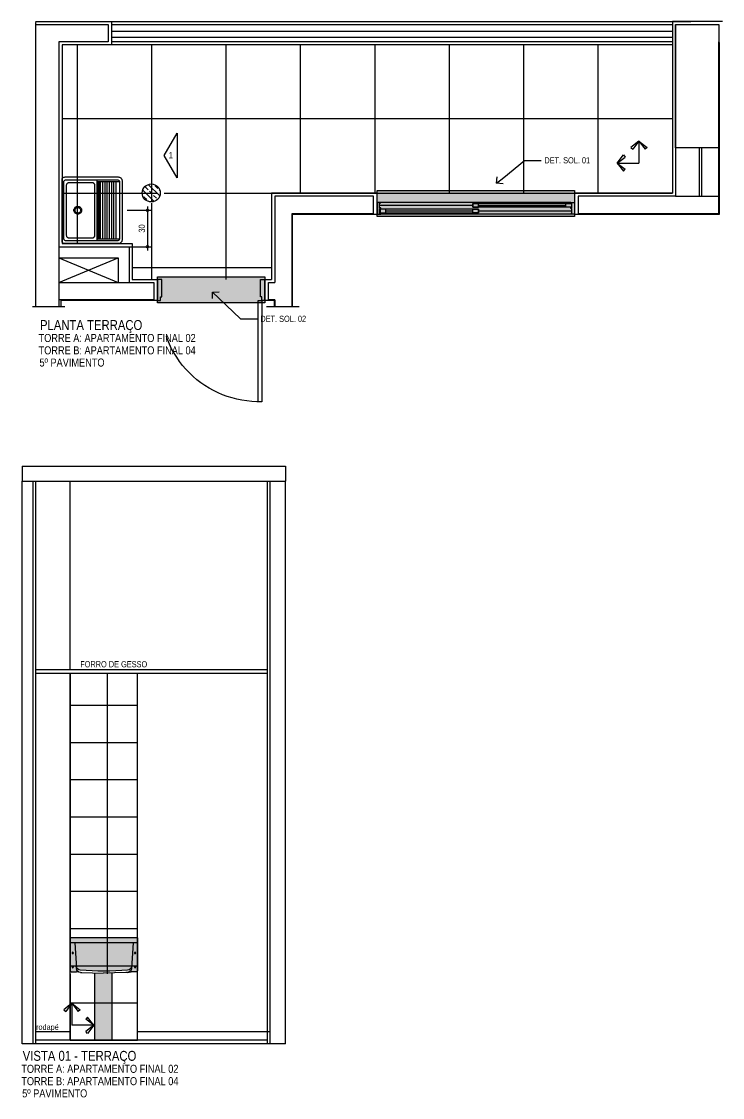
# Model space of a CAD drawing. Header units: metres. Extents: x 3 to 168, y -142 to 28.
# Drawn here: x 23.53 to 29.21, y -102.34 to -93.62 of the extents above; entities that cross this region are included whole.
import ezdxf
from ezdxf import colors
from ezdxf.entities.mleader import LeaderData, LeaderLine
from ezdxf.math import Vec2, Vec3

# ---------------------------------------------------------------- set-up
doc = ezdxf.new("R2010")
doc.units = ezdxf.units.M
doc.linetypes.add('DASHEDX2', pattern=[1.5, 1, -0.5])
for name, color, linetype in [('ARQ-ALV ACAB', 4, 'Continuous'), ('ARQ-ALV OSSO', 5, 'Continuous'), ('ARQ-AUX', 7, 'Continuous'), ('ARQ-AUX1', 1, 'Continuous'), ('ARQ-AUX1 @ 1', 1, 'Continuous'), ('ARQ-AUX2', 2, 'Continuous'), ('ARQ-CAX @ 1', 1, 'Continuous'), ('ARQ-CERÂMICA', 7, 'Continuous'), ('ARQ-DIM', 2, 'Continuous'), ('ARQ-EST', 2, 'Continuous'), ('ARQ-HID', 2, 'Continuous'), ('ARQ-PRJ', 7, 'DASHEDX2'), ('ARQ-SAN', 2, 'Continuous'), ('ARQ-SIM', 1, 'Continuous'), ('ARQ-TXT', 2, 'Continuous')]:
    doc.layers.add(name, color=color, linetype=linetype)
doc.styles.add('Adesa', font='ARIALN.TTF')
doc.styles.add('Arial', font='arial.ttf')
doc.dimstyles.new('ADESA 1-0025', dxfattribs={"dimtxt": 0.05, "dimasz": 0.045, "dimexe": 0.03, "dimexo": 0.04, "dimgap": 0.02, "dimtad": 1, "dimtoh": 1, "dimdec": 0, "dimlfac": 100, "dimzin": 4, "dimtxsty": 'Adesa', "dimblk": 'DOTSMALL', "dimcen": 1, "dimdle": 0.03, "dimclrd": 1, "dimclre": 1, "dimclrt": 256, "dimazin": 1, "dimtm": 1e-09, "dimtfac": 1, "dimtdec": 0, "dimtix": 1, "dimtmove": 2, "dimatfit": 0, "dimldrblk": 'DOTSMALL', "dimfxl": 0.8, "dimtvp": 2, "dimtolj": 1, "dimtzin": 0, "dimarcsym": 0})

# ---------------------------------------------------------------- blocks, each defined once
blk = doc.blocks.new('ARQ-HID-TANQUE')
for p, q in [((-0.2621, -0.0041), (-0.258, 0)), ((-0.258, 0), (0.258, 0)), ((0.258, 0), (0.2621, -0.0041)), ((-0.27, -0.0258), (-0.2695, -0.0199)), ((-0.27, -0.0258), (-0.27, -0.0258)), ((-0.27, -0.4542), (-0.27, -0.0258)), ((-0.2695, -0.0199), (-0.268, -0.0143)), ((-0.268, -0.0143), (-0.2655, -0.009)), ((-0.2655, -0.009), (-0.2621, -0.0041)), ((-0.2475, -0.0328), (-0.2473, -0.0297)), ((-0.2475, -0.0328), (-0.2475, -0.0328)), ((-0.2475, -0.4472), (-0.2475, -0.0328)), ((-0.2473, -0.0297), (-0.2466, -0.0266)), ((-0.2466, -0.0266), (-0.2454, -0.0237)), ((-0.2454, -0.0237), (-0.2439, -0.0211)), ((-0.2439, -0.0211), (-0.242, -0.0189)), ((-0.242, -0.0189), (-0.2398, -0.0171)), ((-0.2398, -0.0171), (-0.2373, -0.0157)), ((-0.2373, -0.0157), (-0.2347, -0.0149)), ((-0.2347, -0.0149), (-0.232, -0.0146)), ((-0.232, -0.0146), (0.232, -0.0146)), ((0.232, -0.0146), (0.2347, -0.0149)), ((0.2347, -0.0149), (0.2373, -0.0157)), ((0.2373, -0.0157), (0.2398, -0.0171)), ((0.2398, -0.0171), (0.242, -0.0189)), ((0.242, -0.0189), (0.2439, -0.0211)), ((0.2439, -0.0211), (0.2454, -0.0237)), ((0.2454, -0.0237), (0.2466, -0.0266)), ((0.2466, -0.0266), (0.2473, -0.0297)), ((0.2473, -0.0297), (0.2475, -0.0328)), ((0.2475, -0.0328), (0.2475, -0.4472)), ((0.2621, -0.0041), (0.2655, -0.009)), ((0.2655, -0.009), (0.268, -0.0143)), ((0.268, -0.0143), (0.2695, -0.0199)), ((0.2695, -0.0199), (0.27, -0.0258)), ((0.27, -0.0258), (0.27, -0.4542)), ((-0.234, -0.2854), (0.234, -0.2854)), ((-0.2695, -0.4601), (-0.27, -0.4542)), ((-0.268, -0.4657), (-0.2695, -0.4601)), ((-0.2655, -0.4711), (-0.268, -0.4657)), ((-0.2621, -0.4759), (-0.2655, -0.4711)), ((-0.258, -0.48), (-0.2621, -0.4759)), ((-0.2532, -0.4834), (-0.258, -0.48)), ((-0.2479, -0.4859), (-0.2532, -0.4834)), ((-0.2422, -0.4874), (-0.2479, -0.4859)), ((-0.2473, -0.4504), (-0.2475, -0.4472)), ((-0.2466, -0.4534), (-0.2473, -0.4504)), ((-0.2454, -0.4563), (-0.2466, -0.4534)), ((-0.2439, -0.4589), (-0.2454, -0.4563)), ((-0.242, -0.4611), (-0.2439, -0.4589)), ((-0.2364, -0.4879), (-0.2422, -0.4874)), ((-0.2398, -0.463), (-0.242, -0.4611)), ((-0.2373, -0.4643), (-0.2398, -0.463)), ((-0.2347, -0.4651), (-0.2373, -0.4643)), ((0.2364, -0.4879), (-0.2364, -0.4879)), ((-0.232, -0.4654), (-0.2347, -0.4651)), ((0.232, -0.4654), (-0.232, -0.4654)), ((0.2347, -0.4651), (0.232, -0.4654)), ((0.2373, -0.4643), (0.2347, -0.4651)), ((0.2422, -0.4874), (0.2364, -0.4879)), ((0.2398, -0.463), (0.2373, -0.4643)), ((0.242, -0.4611), (0.2398, -0.463)), ((0.2439, -0.4589), (0.242, -0.4611)), ((0.2479, -0.4859), (0.2422, -0.4874)), ((0.2454, -0.4563), (0.2439, -0.4589)), ((0.2466, -0.4534), (0.2454, -0.4563)), ((0.2473, -0.4504), (0.2466, -0.4534)), ((0.2475, -0.4472), (0.2473, -0.4504)), ((0.2532, -0.4834), (0.2479, -0.4859)), ((0.258, -0.48), (0.2532, -0.4834)), ((0.2621, -0.4759), (0.258, -0.48)), ((0.2655, -0.4711), (0.2621, -0.4759)), ((0.268, -0.4657), (0.2655, -0.4711)), ((0.2695, -0.4601), (0.268, -0.4657)), ((0.27, -0.4542), (0.2695, -0.4601))]:
    blk.add_line(p, q)
at = {"color": 7}
for p, q in [((-0.225, -0.0544), (-0.2247, -0.0514)), ((-0.225, -0.0544), (-0.225, -0.0544)), ((-0.225, -0.2456), (-0.225, -0.0544)), ((-0.2247, -0.0514), (-0.2238, -0.0485)), ((-0.2238, -0.0485), (-0.2223, -0.0458)), ((-0.2223, -0.0458), (-0.2203, -0.0433)), ((-0.2203, -0.0433), (-0.2179, -0.0412)), ((-0.2179, -0.0412), (-0.215, -0.0394)), ((-0.215, -0.0394), (-0.2118, -0.0382)), ((-0.2118, -0.0382), (-0.2085, -0.0374)), ((-0.2085, -0.0374), (-0.205, -0.0371)), ((-0.205, -0.0371), (0.205, -0.0371)), ((0.205, -0.0371), (0.2085, -0.0374)), ((0.2085, -0.0374), (0.2118, -0.0382)), ((0.2118, -0.0382), (0.215, -0.0394)), ((0.215, -0.0394), (0.2179, -0.0412)), ((0.2179, -0.0412), (0.2203, -0.0433)), ((0.2203, -0.0433), (0.2223, -0.0458)), ((0.2223, -0.0458), (0.2238, -0.0485)), ((0.2238, -0.0485), (0.2247, -0.0514)), ((0.2247, -0.0514), (0.225, -0.0544)), ((0.225, -0.0544), (0.225, -0.2456)), ((-0.0315, -0.1271), (-0.031, -0.1217)), ((-0.031, -0.1326), (-0.0315, -0.1271)), ((-0.031, -0.1217), (-0.0296, -0.1164)), ((-0.0296, -0.1379), (-0.031, -0.1326)), ((-0.0296, -0.1164), (-0.0273, -0.1114)), ((-0.0273, -0.1429), (-0.0296, -0.1379)), ((-0.0273, -0.1114), (-0.0241, -0.1069)), ((-0.0241, -0.1474), (-0.0273, -0.1429)), ((-0.0241, -0.1069), (-0.0202, -0.103)), ((-0.0202, -0.1513), (-0.0241, -0.1474)), ((-0.0225, -0.1271), (-0.0222, -0.1232)), ((-0.0222, -0.131), (-0.0225, -0.1271)), ((-0.0222, -0.1232), (-0.0211, -0.1194)), ((-0.0211, -0.1348), (-0.0222, -0.131)), ((-0.0211, -0.1194), (-0.0195, -0.1159)), ((-0.0195, -0.1384), (-0.0211, -0.1348)), ((-0.0202, -0.103), (-0.0158, -0.0999)), ((-0.0158, -0.1544), (-0.0202, -0.1513)), ((-0.0195, -0.1159), (-0.0172, -0.1127)), ((-0.0172, -0.1416), (-0.0195, -0.1384)), ((-0.0172, -0.1127), (-0.0145, -0.1099)), ((-0.0145, -0.1444), (-0.0172, -0.1416)), ((-0.0158, -0.0999), (-0.0108, -0.0975)), ((-0.0108, -0.1567), (-0.0158, -0.1544)), ((-0.0145, -0.1099), (-0.0113, -0.1076)), ((-0.0113, -0.1466), (-0.0145, -0.1444)), ((-0.0113, -0.1076), (-0.0077, -0.106)), ((-0.0077, -0.1483), (-0.0113, -0.1466)), ((-0.0108, -0.0975), (-0.0055, -0.0961)), ((-0.0055, -0.1582), (-0.0108, -0.1567)), ((-0.0077, -0.106), (-0.0039, -0.105)), ((-0.0039, -0.1493), (-0.0077, -0.1483)), ((-0.0055, -0.0961), (0, -0.0956)), ((0, -0.1586), (-0.0055, -0.1582)), ((-0.0039, -0.105), (0, -0.1046)), ((0, -0.1496), (-0.0039, -0.1493)), ((0, -0.0956), (0.0055, -0.0961)), ((0, -0.1046), (0.0039, -0.105)), ((0.0039, -0.1493), (0, -0.1496)), ((0.0055, -0.1582), (0, -0.1586)), ((0.0039, -0.105), (0.0077, -0.106)), ((0.0077, -0.1483), (0.0039, -0.1493)), ((0.0055, -0.0961), (0.0108, -0.0975)), ((0.0108, -0.1567), (0.0055, -0.1582)), ((0.0077, -0.106), (0.0113, -0.1076)), ((0.0113, -0.1466), (0.0077, -0.1483)), ((0.0108, -0.0975), (0.0158, -0.0999)), ((0.0158, -0.1544), (0.0108, -0.1567)), ((0.0113, -0.1076), (0.0145, -0.1099)), ((0.0145, -0.1444), (0.0113, -0.1466)), ((0.0145, -0.1099), (0.0172, -0.1127)), ((0.0172, -0.1416), (0.0145, -0.1444)), ((0.0158, -0.0999), (0.0202, -0.103)), ((0.0202, -0.1513), (0.0158, -0.1544)), ((0.0172, -0.1127), (0.0195, -0.1159)), ((0.0195, -0.1384), (0.0172, -0.1416)), ((0.0195, -0.1159), (0.0211, -0.1194)), ((0.0211, -0.1348), (0.0195, -0.1384)), ((0.0202, -0.103), (0.0241, -0.1069)), ((0.0241, -0.1474), (0.0202, -0.1513)), ((0.0211, -0.1194), (0.0222, -0.1232)), ((0.0222, -0.131), (0.0211, -0.1348)), ((0.0222, -0.1232), (0.0225, -0.1271)), ((0.0225, -0.1271), (0.0222, -0.131)), ((0.0241, -0.1069), (0.0273, -0.1114)), ((0.0273, -0.1429), (0.0241, -0.1474)), ((0.0273, -0.1114), (0.0296, -0.1164)), ((0.0296, -0.1379), (0.0273, -0.1429)), ((0.0296, -0.1164), (0.031, -0.1217)), ((0.031, -0.1326), (0.0296, -0.1379)), ((0.031, -0.1217), (0.0315, -0.1271)), ((0.0315, -0.1271), (0.031, -0.1326)), ((-0.2247, -0.2486), (-0.225, -0.2456)), ((-0.2238, -0.2515), (-0.2247, -0.2486)), ((-0.2223, -0.2542), (-0.2238, -0.2515)), ((-0.2203, -0.2567), (-0.2223, -0.2542)), ((-0.2179, -0.2588), (-0.2203, -0.2567)), ((-0.215, -0.2606), (-0.2179, -0.2588)), ((-0.2118, -0.2618), (-0.215, -0.2606)), ((0.215, -0.2606), (0.2118, -0.2618)), ((0.2179, -0.2588), (0.215, -0.2606)), ((0.2203, -0.2567), (0.2179, -0.2588)), ((0.2223, -0.2542), (0.2203, -0.2567)), ((0.2238, -0.2515), (0.2223, -0.2542)), ((0.2247, -0.2486), (0.2238, -0.2515)), ((0.225, -0.2456), (0.2247, -0.2486)), ((-0.2475, -0.2854), (0.2475, -0.2854)), ((-0.234, -0.4654), (-0.234, -0.2854)), ((-0.234, -0.2944), (0.234, -0.2944)), ((-0.234, -0.2944), (0.234, -0.2944)), ((-0.234, -0.3034), (0.234, -0.3034)), ((-0.234, -0.3124), (0.234, -0.3124)), ((-0.234, -0.3304), (0.234, -0.3304)), ((-0.234, -0.3484), (0.234, -0.3484)), ((-0.2085, -0.2626), (-0.2118, -0.2618)), ((-0.205, -0.2629), (-0.2085, -0.2626)), ((0.205, -0.2629), (-0.205, -0.2629)), ((0.2085, -0.2626), (0.205, -0.2629)), ((0.2118, -0.2618), (0.2085, -0.2626)), ((0.234, -0.2854), (0.234, -0.4654)), ((-0.234, -0.3664), (0.234, -0.3664)), ((-0.234, -0.3844), (0.234, -0.3844)), ((-0.234, -0.4024), (0.234, -0.4024)), ((-0.234, -0.4204), (0.234, -0.4204)), ((-0.234, -0.4384), (0.234, -0.4384))]:
    blk.add_line(p, q, dxfattribs=at)
blk = doc.blocks.new('*U23')
at = {"color": 0, "linetype": 'ByBlock', "ltscale": 0.5}
for points in [[(0.02, -0.045), (0.03, -0.045), (0.03, -0.05), (0.02, -0.05), (0.02, -0.09), (0.03, -0.09), (0.03, -0.095), (0.02, -0.095), (0.02, -0.09), (0.03, -0.09), (0.03, -0.095), (0, -0.095), (0, 0), (0.03, 0), (0.03, -0.005), (0.02, -0.005), (0.02, -0.045)], [(1.58, -0.045), (1.57, -0.045), (1.57, -0.05), (1.58, -0.05), (1.58, -0.09), (1.57, -0.09), (1.57, -0.095), (1.58, -0.095), (1.58, -0.09), (1.57, -0.09), (1.57, -0.095), (1.6, -0.095), (1.6, 0), (1.57, 0), (1.57, -0.005), (1.58, -0.005), (1.58, -0.045)], [(0.025, -0.01), (0.07, -0.01), (0.07, -0.04), (0.025, -0.04)], [(0.8225, -0.01), (0.7775, -0.01), (0.7775, -0.04), (0.8225, -0.04)], [(0.7775, -0.055), (0.8225, -0.055), (0.8225, -0.085), (0.7775, -0.085)], [(1.575, -0.055), (1.53, -0.055), (1.53, -0.085), (1.575, -0.085)]]:
    blk.add_lwpolyline(points, close=True, dxfattribs=at)
at = {"color": 8, "linetype": 'ByBlock', "ltscale": 0.5}
for points in [[(1.57, 0), (0.03, 0)], [(0.7775, -0.07), (0.02, -0.07)], [(0.8225, -0.025), (1.58, -0.025)], [(1.57, -0.095), (0.03, -0.095)]]:
    blk.add_lwpolyline(points, dxfattribs=at)
at = {"color": 7, "linetype": 'ByBlock', "ltscale": 0.5}
for points in [[(0.8225, -0.01), (0.8225, -0.04), (0.025, -0.04), (0.025, -0.01)], [(0.7775, -0.055), (0.7775, -0.085), (1.575, -0.085), (1.575, -0.055)]]:
    blk.add_lwpolyline(points, close=True, dxfattribs=at)
for points in [[(0.07, -0.025), (0.7775, -0.025)], [(0.8225, -0.07), (1.53, -0.07)]]:
    blk.add_lwpolyline(points, dxfattribs=at)
blk = doc.blocks.new('*U229')
for points in [[(-0.025, -0.1), (0, -0.1), (0, -0.07), (0.01, -0.07), (0.01, 0.07), (-0.025, 0.07), (-0.025, -0.1)], [(0.845, -0.1), (0.82, -0.1), (0.82, -0.07), (0.81, -0.07), (0.81, 0.07), (0.845, 0.07), (0.845, -0.1)], [(0, -0.1), (0, -0.9204), (0.03, -0.9204), (0.03, -0.1)]]:
    blk.add_lwpolyline(points, close=True)
at = {"layer": 'ARQ-PRJ'}
blk.add_arc((0.0237, -0.1242), 0.7967, 268.29868, 1.74012, dxfattribs=at)
blk = doc.blocks.new('_DotSmall')
at = {"color": 0, "linetype": 'ByBlock', "const_width": 0.5}
blk.add_lwpolyline([(-0.0625, 0, 1), (0.0625, 0, 1)], format="xyb", close=True, dxfattribs=at)
blk = doc.blocks.new('*D236')
at = {"layer": 'ARQ-DIM', "color": 1, "lineweight": -2, "transparency": 16777216}
for p, q in [((24.3821, -95.1506), (24.5764, -95.1506)), ((24.5464, -95.1206), (24.5464, -95.4756)), ((24.3821, -95.4456), (24.5764, -95.4456))]:
    blk.add_line(p, q, dxfattribs=at)
at = {"layer": 'Defpoints', "color": 0, "transparency": 16777216}
for p in [(24.3421, -95.1506), (24.3421, -95.4456), (24.5464, -95.4456)]:
    blk.add_point(p, dxfattribs=at)
at = {"layer": 'ARQ-DIM', "color": 1, "lineweight": -2, "transparency": 16777216, "xscale": 0.045, "yscale": 0.045, "zscale": 0.045}
for p, rotation in [((24.5464, -95.1506), 90), ((24.5464, -95.4456), 270)]:
    blk.add_blockref('_DotSmall', p, dxfattribs=dict(at, rotation=rotation))
at = {"layer": 'ARQ-DIM', "transparency": 16777216, "insert": (24.5009, -95.2981), "char_height": 0.05, "attachment_point": 5, "rotation": 90, "style": 'Adesa'}
blk.add_mtext('\\A1;30', dxfattribs=at)
blk = doc.blocks.new('VISTA')
at = {"layer": 'ARQ-SIM'}
blk.add_lwpolyline([(-0.00525, -0.00909), (-0.00525, 0.00909), (0, 0)], close=True, dxfattribs=at)
at = {"layer": 'ARQ-SIM', "color": 5, "style": 'Adesa'}
blk.add_attdef('4', (-0.0019, -0.00135), '', height=0.0025, rotation=90, dxfattribs=at)
blk = doc.blocks.new('A$C43602C2A')
h = blk.add_hatch(color=255)
h.paths.add_polyline_path([(14, 109.7), (0, 109.5), (-14, 109.7), (-14, 0.6), (14, 0.6)])
h.paths.add_polyline_path([(46.3, 158.6), (-48.3, 158.6), (-45.9, 120.5, 0.371221), (-39.5, 114, 0.040301), (37.5, 114, 0.372521), (43.9, 120.6)])
h.paths.add_polyline_path([(53.5, 165.6, 0.414214), (52.5, 166.6), (-54.5, 166.6, 0.414214), (-55.5, 165.6), (-55.5, 159.6, 0.414214), (-54.5, 158.6), (52.5, 158.6, 0.414214), (53.5, 159.6)])
h.paths.add_polyline_path([(53.5, 159.6, -0.414214), (52.5, 158.6), (46.3, 158.6), (43.9, 120.6), (43.6, 116.8, -0.301186), (39, 110.7), (43.3, 111.6), (51.9, 111.6, 0.415833), (53.5, 113.2)])
h.paths.add_polyline_path([(50.6, 142, -1), (48.4, 142, -1)], flags=16)
h.paths.add_polyline_path([(50.6, 119, -1), (48.4, 119, -1)], flags=16)
h.paths.add_polyline_path([(-48.3, 158.6), (-54.5, 158.6, -0.414214), (-55.5, 159.6), (-55.5, 113.2, 0.414214), (-53.9, 111.6), (-45.3, 111.6), (-41, 110.7, -0.298569), (-45.6, 116.8)])
h.paths.add_polyline_path([(-52.6, 142, -1), (-50.4, 142, -1)], flags=16)
h.paths.add_polyline_path([(-50.4, 119, -1), (-52.6, 119, -1)], flags=16)
at = {"layer": 'ARQ-EST'}
for p, q in [((-14, 109.7), (-14, 0.6)), ((14, 0.6), (14, 109.7)), ((-14, 0.6), (14, 0.6))]:
    blk.add_line(p, q, dxfattribs=at)
at = {"layer": 'ARQ-SAN'}
for p, q in [((-55.5, 165.6), (-55.5, 113.2)), ((-54.5, 166.6), (52.5, 166.6)), ((-54.5, 158.6), (52.5, 158.6)), ((-48.3, 158.6), (-45.6, 116.8)), ((46.3, 158.6), (43.6, 116.8)), ((53.5, 165.6), (53.5, 113.2)), ((-36.7, 110.1), (0, 109.5)), ((34.7, 110.1), (0, 109.5))]:
    blk.add_line(p, q, dxfattribs=at)
at = {"layer": 'ARQ-SAN', "ltscale": 0.215}
blk.add_line((-53.9, 111.6), (-45.3, 111.6), dxfattribs=at)
at = {"layer": 'ARQ-SAN', "ltscale": 0.155799}
blk.add_line((-39.2, 110.3), (-45.3, 111.6), dxfattribs=at)
at = {"layer": 'ARQ-SAN', "ltscale": 0.062255}
blk.add_line((-39.2, 110.3), (-36.7, 110.1), dxfattribs=at)
at = {"layer": 'ARQ-SAN', "ltscale": 0.062257}
blk.add_line((37.2, 110.3), (34.7, 110.1), dxfattribs=at)
at = {"layer": 'ARQ-SAN', "ltscale": 0.1558}
blk.add_line((37.2, 110.3), (43.3, 111.6), dxfattribs=at)
at = {"layer": 'ARQ-SAN', "ltscale": 0.214999}
blk.add_line((51.9, 111.6), (43.3, 111.6), dxfattribs=at)
at = {"layer": 'ARQ-SAN'}
for centre in [(-51.5, 142), (49.5, 142), (-51.5, 119), (49.5, 119)]:
    blk.add_circle(centre, 1.1, dxfattribs=at)
for centre, radius, start, end in [((-54.5, 165.6), 1, 90, 180), ((-54.5, 159.6), 1, 180, 270), ((52.5, 165.6), 1, 0, 90), ((52.5, 159.6), 1, 270, 0), ((-53.9, 113.2), 1.6, 180, 270), ((-38.9, 121), 7, 183.6522, 265.2611), ((-38.6, 117.3), 7, 183.6522, 265.4326), ((-1, 590.5), 478, 265.3841, 274.6159), ((36.6, 117.3), 7, 274.5674, 356.3478), ((36.9, 121), 7, 274.739, 356.3478), ((51.9, 113.2), 1.6, 270, 0)]:
    blk.add_arc(centre, radius, start, end, dxfattribs=at)
blk = doc.blocks.new('PL RALO')
at = {"layer": 'ARQ-AUX2'}
h = blk.add_hatch(dxfattribs=at)
h.set_pattern_fill('BRASS', color=8, scale=0.01, angle=315)
h.set_pattern_definition([(315, (-278.116365, 1040.018154), (0.0449012806, 0.0449012806), []), (315, (-278.093914, 1040.040605), (0.0449012806, 0.0449012806), [0.03175, -0.015875])])
edge = h.paths.add_edge_path()
edge.add_arc((0, 0), 0.0729, 270, 630)
blk.add_circle((0, 0), 0.0729, dxfattribs=at)
blk = doc.blocks.new('Seta para pag.piso')
for p, q in [((0, 0.1126), (-0.0418, 0.0796)), ((0, 0.1126), (-0.0312, 0.0715)), ((0, 0.1126), (0, 0)), ((0, 0.1126), (0.0418, 0.0795)), ((0, 0.1126), (0.0312, 0.0715)), ((-0.0418, 0.0796), (-0.0312, 0.0715)), ((0.0418, 0.0795), (0.0312, 0.0715)), ((-0.1126, 0), (-0.0795, 0.0418)), ((-0.1126, 0), (-0.0715, 0.0312)), ((-0.1126, 0), (0, 0)), ((-0.1126, 0), (-0.0796, -0.0418)), ((-0.1126, 0), (-0.0715, -0.0312)), ((-0.0795, 0.0418), (-0.0715, 0.0312)), ((-0.0796, -0.0418), (-0.0715, -0.0312))]:
    blk.add_line(p, q)
blk = doc.blocks.new('_Open90')
at = {"color": 0, "linetype": 'ByBlock', "lineweight": -2}
for p, q in [((0, 0), (-1, 0)), ((-0.5, 0.5), (0, 0)), ((0, 0), (-0.5, -0.5))]:
    blk.add_line(p, q, dxfattribs=at)
blk = doc.blocks.new('AREAS MOLHADAS')
at = {"layer": 'ARQ-AUX1'}
h = blk.add_hatch(color=254, dxfattribs=at)
h.dxf.hatch_style = 1
h.paths.add_polyline_path([(26.4086, -94.9913), (28.0086, -94.9913), (28.0086, -95.2013), (26.4086, -95.2013)])
h = blk.add_hatch(color=254, dxfattribs=at)
h.dxf.hatch_style = 1
h.paths.add_polyline_path([(24.6286, -95.6906), (25.4986, -95.6906), (25.4986, -95.9006), (24.6286, -95.9006)])
at = {"layer": 'ARQ-CERÂMICA'}
h = blk.add_hatch(dxfattribs=at)
h.set_pattern_fill('NET', color=256, scale=0.19)
h.set_pattern_definition([(0, (28.8042, -95.0113), (0, 0.60325), []), (90, (28.8042, -95.0113), (-0.60325, 4e-17), [])])
h.paths.add_polyline_path([(28.8042, -93.8112), (24.3198, -93.8114), (23.8541, -93.8113), (23.8543, -95.1281), (23.8542, -95.4206), (24.4235, -95.4206), (24.4236, -95.7107), (24.6286, -95.7106), (24.6636, -95.7106), (25.4636, -95.7106), (25.4986, -95.7106), (25.5536, -95.7106), (25.5536, -95.0113), (26.5582, -95.0113), (28.1582, -95.0113), (28.8042, -95.0111), (28.8042, -94.4321), (28.8042, -94.4321)])
h.paths.add_polyline_path([(24.683, -94.9052), (24.683, -95.2689), (24.578, -95.0871)], flags=16)
h.paths.add_polyline_path([(24.5994, -95.1226), (24.6633, -95.1226), (24.6633, -95.0473), (24.5994, -95.0473)], flags=0)
h = blk.add_hatch(dxfattribs=at)
h.set_pattern_fill('LINE', color=256, scale=0.095)
h.set_pattern_definition([(0, (23.9211, -101.8743), (0, 0.301625), [])])
h.paths.add_polyline_path([(24.4661, -98.9043), (23.9211, -98.9043), (23.9211, -101.0443), (23.9211, -101.3193), (24.4151, -101.3193), (24.3846, -101.3258), (24.3722, -101.3268), (23.9211, -101.3287), (23.9211, -101.8743), (24.4661, -101.8743)])
h = blk.add_hatch(dxfattribs=at)
h.set_pattern_fill('LINE', color=256, scale=0.095, angle=90)
h.set_pattern_definition([(90, (23.9211, -101.8743), (-0.301625, 2e-17), [])])
edge = h.paths.add_edge_path()
edge.add_line((24.4661, -98.9043), (23.9211, -98.9043))
edge.add_line((23.9211, -98.9043), (23.9211, -101.3375))
edge.add_line((23.9211, -101.3375), (24.4661, -101.3375))
edge.add_line((24.4661, -101.3375), (24.4661, -101.3113))
edge.add_arc((24.4581, -101.3113), 0.008, -90, 0, ccw=False)
edge.add_line((24.4581, -101.3193), (24.4151, -101.3193))
edge.add_line((24.4151, -101.3193), (24.3846, -101.3258))
edge.add_line((24.3846, -101.3258), (24.3722, -101.3268))
edge.add_line((24.3722, -101.3268), (24.2586, -101.3287))
edge.add_line((24.2586, -101.3287), (24.2586, -101.8743))
edge.add_line((24.2586, -101.8743), (24.4661, -101.8743))
edge.add_line((24.4661, -101.8743), (24.4661, -98.9043))
h.paths.add_polyline_path([(24.1186, -101.3287), (24.0065, -101.3266), (23.9721, -101.3193), (23.9211, -101.3193), (23.9211, -101.8743), (24.1186, -101.8743)], flags=16)
at = {"layer": 'ARQ-ALV ACAB'}
for p, q in [((29.2092, -93.6213, 0), (28.8042, -93.6213)), ((28.8042, -93.6213), (28.8042, -93.8113)), ((28.8042, -93.8113), (28.8042, -95.0113)), ((28.8042, -93.8113), (28.8042, -93.8113)), ((29.1842, -95.1813), (29.1842, -93.7913)), ((28.8042, -95.0113), (28.0086, -95.0113)), ((28.0086, -95.0113), (28.0086, -95.1813)), ((28.0086, -95.1813), (29.1842, -95.1813)), ((23.6411, -101.9043), (23.6411, -97.3443, 0)), ((25.5211, -101.9043), (25.5211, -97.3443, 0)), ((25.5211, -101.8743), (23.6411, -101.8743))]:
    blk.add_line(p, q, dxfattribs=at)
for points in [[(23.6392, -93.6213), (24.2542, -93.6213), (24.2542, -93.8113), (23.8542, -93.8113), (23.8542, -95.4206), (24.4235, -95.4206), (24.4237, -95.7106)], [(25.7236, -95.9326), (25.7236, -95.1813), (26.4086, -95.1813), (26.4086, -95.0113), (25.5536, -95.0113), (25.5536, -95.7106)], [(24.4237, -95.7106), (24.6286, -95.7106), (24.6286, -95.8806), (23.8442, -95.8806)], [(25.5736, -95.8806), (25.4986, -95.8806), (25.4986, -95.7106), (25.5536, -95.7106)], [(23.8442, -95.8806), (23.8442, -95.9326)], [(25.5736, -95.8806), (25.5736, -95.9326)]]:
    blk.add_lwpolyline(points, dxfattribs=at)
at = {"layer": 'ARQ-ALV ACAB', "elevation": 0}
for points in [[(24.2542, -93.6213), (28.9516, -93.6213)], [(28.8042, -93.8113), (24.2542, -93.8113)]]:
    blk.add_lwpolyline(points, dxfattribs=at)
at = {"layer": 'ARQ-ALV ACAB'}
for points in [[(25.5786, -95.7306), (25.5786, -95.7306)], [(25.5786, -95.8806), (25.5786, -95.8806)]]:
    blk.add_lwpolyline(points, close=True, dxfattribs=at)
at = {"layer": 'ARQ-ALV OSSO'}
for p, q in [((28.8292, -93.6463), (28.8292, -93.7863)), ((28.8292, -93.7863), (28.8292, -95.0363)), ((28.8292, -93.7863), (28.8292, -93.7863)), ((29.1792, -95.1763), (29.1792, -93.7863)), ((28.8292, -95.0363), (28.0386, -95.0363)), ((28.0386, -95.0363), (28.0386, -95.1763)), ((28.0386, -95.1763), (29.1792, -95.1763)), ((23.5311, -101.9043), (23.5311, -97.3443, 0)), ((23.6211, -101.9043), (23.6211, -97.3443, 0)), ((25.5411, -101.9043), (25.5411, -97.3443, 0)), ((25.6662, -101.9043), (25.6662, -97.3443, 0)), ((25.6662, -101.9043), (23.5311, -101.9043))]:
    blk.add_line(p, q, dxfattribs=at)
for points in [[(23.6392, -93.6291), (23.6394, -95.9326)], [(23.6392, -93.6463), (24.2292, -93.6463), (24.2292, -93.7863), (23.8292, -93.7863), (23.8292, -95.9326)], [(25.7186, -95.9326), (25.7186, -95.1763), (26.3786, -95.1763), (26.3786, -95.0363), (25.5786, -95.0363), (25.5786, -95.7356)], [(28.8292, -95.0363), (29.1792, -95.0363)], [(23.8292, -95.4456), (24.3985, -95.4456), (24.3987, -95.7356)], [(23.8292, -95.5356), (24.3086, -95.5356), (24.3087, -95.7356)], [(23.8292, -95.7356), (24.5986, -95.7356), (24.5986, -95.8756), (23.8292, -95.8756)], [(25.5786, -95.8756), (25.5286, -95.8756), (25.5286, -95.7356), (25.5786, -95.7356)], [(25.5786, -95.8756), (25.5786, -95.9326)]]:
    blk.add_lwpolyline(points, dxfattribs=at)
at = {"layer": 'ARQ-ALV OSSO', "elevation": 0}
blk.add_lwpolyline([(29.1792, -94.6455), (28.8292, -94.6455), (28.8292, -93.6463), (29.1792, -93.6463)], close=True, dxfattribs=at)
for points in [[(29.0192, -94.6455), (29.0192, -95.0363)], [(29.0392, -94.6455), (29.0392, -95.0363)]]:
    blk.add_lwpolyline(points, dxfattribs=at)
at = {"layer": 'ARQ-AUX', "elevation": 0}
for points in [[(24.2542, -93.6463), (28.8042, -93.6463)], [(28.8042, -93.7863), (24.2542, -93.7863)]]:
    blk.add_lwpolyline(points, dxfattribs=at)
at = {"layer": 'ARQ-AUX'}
for points in [[(23.8774, -95.9326), (23.6141, -95.9326)], [(25.7758, -95.9326), (25.5124, -95.9326)]]:
    blk.add_lwpolyline(points, dxfattribs=at)
at = {"layer": 'ARQ-AUX1'}
for p, q in [((25.5211, -98.8743), (23.6411, -98.8743)), ((25.5211, -98.9043), (23.6411, -98.9043))]:
    blk.add_line(p, q, dxfattribs=at)
blk.add_lwpolyline([(26.4086, -95.0113), (26.4086, -94.9913), (28.0086, -94.9913)], dxfattribs=at)
for points in [[(26.4086, -94.9913), (28.0086, -94.9913), (28.0086, -95.2013), (26.4086, -95.2013)], [(24.6286, -95.6906), (25.4986, -95.6906), (25.4986, -95.9006), (24.6286, -95.9006)]]:
    blk.add_lwpolyline(points, close=True, dxfattribs=at)
at = {"layer": 'ARQ-AUX2'}
for p, q in [((23.5311, -97.2243, 0), (25.6662, -97.2243, 0)), ((23.5311, -97.3443, 0), (25.6662, -97.3443, 0)), ((23.9211, -98.8743), (23.9211, -97.3443, 0)), ((23.9211, -101.8743), (23.9211, -98.9043))]:
    blk.add_line(p, q, dxfattribs=at)
at = {"layer": 'ARQ-AUX2', "elevation": 0}
for points in [[(28.8042, -93.7013), (24.2542, -93.7013)], [(28.8042, -93.7513), (24.2542, -93.7513)], [(23.5311, -97.2243), (23.5311, -97.3443)], [(25.6662, -97.2243), (25.6662, -97.3443)]]:
    blk.add_lwpolyline(points, dxfattribs=at)
at = {"layer": 'ARQ-CERÂMICA'}
for p, q in [((24.4661, -101.8743, 0), (24.4661, -98.9043, 0)), ((23.6411, -101.8043), (23.9211, -101.8043)), ((24.4661, -101.8043), (25.5411, -101.8043))]:
    blk.add_line(p, q, dxfattribs=at)
at = {"layer": 'ARQ-SIM'}
for points in [[(23.8292, -95.5356), (24.3087, -95.7356)], [(23.8292, -95.7356), (24.3086, -95.5356)]]:
    blk.add_lwpolyline(points, dxfattribs=at)
at = {"layer": 'ARQ-AUX1 @ 1', "xscale": -1, "rotation": 180}
blk.add_blockref('*U23', (26.4086, -95.1813), dxfattribs=at)
at = {"layer": 'ARQ-AUX2', "xscale": -0.005, "yscale": 0.005, "zscale": 0.005}
blk.add_blockref('A$C43602C2A', (24.1886, -101.8772), dxfattribs=at)
at = {"layer": 'ARQ-CAX @ 1', "xscale": -1}
blk.add_blockref('*U229', (25.4736, -95.7806), dxfattribs=at)
at = {"layer": 'ARQ-CERÂMICA', "yscale": 1.58230973583663, "zscale": 1.58230973583663}
for p, xscale, rotation in [((28.532, -94.7684), -1.58230973583663, 90), ((23.934, -101.7532), 1.58230973583663, 270)]:
    blk.add_blockref('Seta para pag.piso', p, dxfattribs=dict(at, xscale=xscale, rotation=rotation))
at = {"layer": 'ARQ-CERÂMICA'}
blk.add_blockref('PL RALO', (24.5774, -95.0103), dxfattribs=at)
at = {"layer": 'ARQ-HID', "rotation": 90.000062268011}
blk.add_blockref('ARQ-HID-TANQUE', (23.8542, -95.1506), dxfattribs=at)
at = {"layer": 'ARQ-SIM', "ltscale": 0.03}
ref = blk.add_blockref('VISTA', (24.6827, -94.7066), dxfattribs=dict(at, xscale=20.00000000011565, yscale=20.00000000011565, zscale=20.00000000011565, rotation=180))
ref.add_attrib('4', '1', (24.7167, -94.7296), dxfattribs={"color": 3, "height": 0.05, "style": 'Arial'})
at = {"layer": 'ARQ-TXT', "ltscale": 0.5, "style": 'Adesa'}
for s, p in [('PLANTA TERRAÇO', (23.6751, -96.12, 0)), ('VISTA 01 - TERRAÇO', (23.5349, -102.0406))]:
    blk.add_text(s, height=0.08, dxfattribs=at).set_placement(p)
at = {"layer": 'ARQ-TXT', "style": 'Adesa'}
for s, height, p in [('TORRE A: APARTAMENTO FINAL 02', 0.065, (23.6637, -96.2175, 217.9394)), ('TORRE B: APARTAMENTO FINAL 04', 0.065, (23.6637, -96.3176, 217.9394)), ('5º PAVIMENTO', 0.065, (23.6709, -96.4164, 326.909)), ('FORRO DE GESSO', 0.05, (24.0015, -98.8531, 108.9697)), ('rodapé', 0.045, (23.6434, -101.7902, 108.9697)), ('TORRE A: APARTAMENTO FINAL 02', 0.065, (23.5236, -102.1381, 217.9394)), ('TORRE B: APARTAMENTO FINAL 04', 0.065, (23.5236, -102.2382, 217.9394)), ('5º PAVIMENTO', 0.065, (23.5307, -102.337, 326.909))]:
    blk.add_text(s, height=height, dxfattribs=at).set_placement(p)
at = {"layer": 'ARQ-DIM'}
dim = blk.add_linear_dim(base=(24.54642, -95.44563), p1=(24.34209, -95.15061), p2=(24.34209, -95.44563), angle=90, dimstyle='ADESA 1-0025', dxfattribs=at)
dim.commit()
dim.dimension.update_dxf_attribs({"geometry": '*D236', "text_midpoint": (24.50089, -95.29812)})
at = {"layer": 'ARQ-SIM'}
ml = blk.add_multileader_mtext('Standard', dxfattribs=at)
ml.set_content('DET. SOL. 01', color=2, style='Adesa')
ml.set_leader_properties(color=256)
ml.set_arrow_properties(name='OPEN90')
ml.build(insert=Vec2(0, 0))
ml.multileader.update_dxf_attribs({"text_left_attachment_type": 2, "text_right_attachment_type": 2, "dogleg_length": 0.2, "arrow_head_size": 0.075})
ctx = ml.context
ctx.base_point, ctx.char_height, ctx.arrow_head_size, ctx.landing_gap_size, ctx.plane_origin = Vec3(27.7398, -94.7464, 0), 0.05, 0.075, 0.025, Vec3(27.3065, -95.0464, 0)
ctx.left_attachment, ctx.right_attachment = 2, 2
notes = []
notes.append((ctx, [(0, (1, 1, 0), (27.604, -94.7464, 0), (1, 0), 0.1358, [(0, [(27.3767, -94.9314, 0)], 0, [])])]))
ctx.mtext.insert, ctx.mtext.flow_direction = Vec3(27.7648, -94.7205, 0), 5
ml = blk.add_multileader_mtext('Standard', dxfattribs=at)
ml.set_content('DET. SOL. 02', color=2, style='Adesa')
ml.set_leader_properties(color=256)
ml.set_arrow_properties(name='OPEN90')
ml.build(insert=Vec2(0, 0))
ml.multileader.update_dxf_attribs({"text_left_attachment_type": 2, "text_right_attachment_type": 2, "dogleg_length": 0.2, "arrow_head_size": 0.075})
ctx = ml.context
ctx.base_point, ctx.char_height, ctx.arrow_head_size, ctx.landing_gap_size, ctx.plane_origin = Vec3(25.437, -96.0307, 0), 0.05, 0.075, 0.025, Vec3(25.0037, -96.3307, 0)
ctx.left_attachment, ctx.right_attachment = 2, 2
notes.append((ctx, [(0, (1, 1, 0), (25.3012, -96.0307, 0), (1, 0), 0.1358, [(0, [(25.074, -95.8126, 0)], 0, [])])]))
ctx.mtext.insert, ctx.mtext.flow_direction = Vec3(25.462, -96.0048, 0), 5
for ctx, leaders in notes:
    for number, flags, end, landing, length, lines in leaders:
        leader = LeaderData()
        leader.index, (leader.has_last_leader_line, leader.has_dogleg_vector, leader.attachment_direction) = number, flags
        leader.last_leader_point, leader.dogleg_vector, leader.dogleg_length = Vec3(end), Vec3(landing), length
        for number, points, colour, breaks in lines:
            line = LeaderLine()
            line.index, line.vertices, line.color, line.breaks = number, Vec3.list(points), colors.encode_raw_color(colour), breaks
            leader.lines.append(line)
        ctx.leaders.append(leader)

msp = doc.modelspace()

# ---------------------------------------------------------------- block references
msp.add_blockref('AREAS MOLHADAS', (0, 0))

doc.saveas('drawing.dxf')
